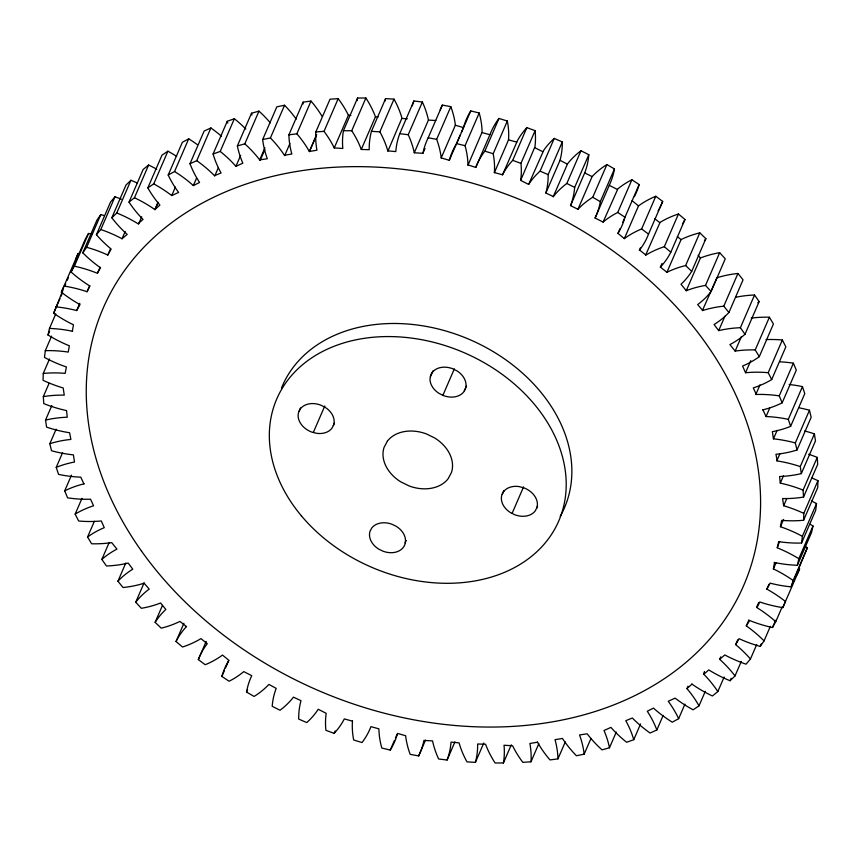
<?xml version="1.0" encoding="UTF-8"?>
<svg xmlns="http://www.w3.org/2000/svg" width="861" height="861" viewBox="0 0 861 861"><rect width="100%" height="100%" fill="white"/><g stroke="black" fill="none" stroke-linecap="round" stroke-linejoin="round"><path stroke-width="1.29" d="M508.517 140.031L508.668 137.351A107.7 81.903 23.4 0 0 507.333 121.014L498.982 118.452A109.659 83.388 23.4 0 0 490.06 134.359L475.767 167.443L467.953 164.86A107.7 81.903 23.4 0 0 465.048 145.692L479.2 112.985L470.752 110.918A109.659 83.388 23.4 0 0 463.455 127.589L455.351 125.232L455.092 123.123A107.7 81.903 23.4 0 0 450.82 106.646L442.35 105.085A109.659 83.388 23.4 0 0 440.229 109.842M467.943 165.29L482.106 132.153A107.7 81.903 23.4 0 0 479.2 112.985M49.54 358.919L43.254 373.448L43.05 380.325A109.659 83.388 23.4 0 0 62.207 387.665L63.165 387.945L64.263 395.156L62.326 395.124A107.7 81.903 23.4 0 0 43.319 396.63L43.76 403.605A109.659 83.388 23.4 0 0 66.545 410.579L67.244 417.219A107.7 81.903 23.4 0 0 45.525 420.103L46.591 427.131A109.659 83.388 23.4 0 0 69.601 432.749L70.903 439.422A107.7 81.903 23.4 0 0 49.83 443.716L51.531 450.766A109.659 83.388 23.4 0 0 71.345 454.64L73.4 454.856L74.498 462.034L73.486 462.228A107.7 81.903 23.4 0 0 56.234 467.351L58.548 474.379A109.659 83.388 23.4 0 0 78.362 477.048L80.794 477.155L83.915 483.871M774.276 562.427L777.591 563.094A107.7 81.903 23.4 0 0 797.372 565.268L798.836 558.703A109.659 83.388 23.4 0 0 777.505 547.919L778.602 541.612A107.7 81.903 23.4 0 0 801.548 543.033L802.377 536.295A109.659 83.388 23.4 0 0 780.432 526.728L781.691 520.335L784.22 520.539A107.7 81.903 23.4 0 0 803.593 520.259L803.797 513.382L817.95 480.675A109.659 83.388 23.4 0 0 811.675 477.92M817.95 480.675L817.746 487.552L803.593 520.259M352.483 720.969L352.332 723.649A107.7 81.903 23.4 0 0 353.667 739.986L362.018 742.548A109.659 83.388 23.4 0 0 370.94 726.641L378.894 728.847A107.7 81.903 23.4 0 0 381.8 748.015L390.248 750.082A109.659 83.388 23.4 0 0 397.545 733.411L405.649 735.768L405.908 737.877A107.7 81.903 23.4 0 0 410.18 754.354L418.65 755.915L425.474 740.169M51.595 336.145L45.299 350.675L44.471 357.412A109.659 83.388 23.4 0 0 66.415 366.98L65.156 373.373L62.627 373.168A107.7 81.903 23.4 0 0 43.254 373.448M811.46 500.984A109.659 83.388 23.4 0 1 816.529 503.588L815.701 510.325L801.548 543.033M634.385 196.663A107.7 81.903 23.4 0 0 639.131 184.545L631.888 179.755L617.735 212.452A109.659 83.388 23.4 0 0 603.712 221.568L603.098 222.084L595.08 218.027L609.9 183.91A107.7 81.903 23.4 0 0 614.463 168.939L606.908 164.559L592.755 197.255A109.659 83.388 23.4 0 0 577.946 209.277L570.542 205.618L584.813 172.62A107.7 81.903 23.4 0 0 588.806 154.711L580.981 150.75L566.829 183.458A109.659 83.388 23.4 0 0 553.375 196.566L545.863 193.015L560.016 160.307A107.7 81.903 23.4 0 0 562.298 141.936L554.247 138.417L540.095 171.124A109.659 83.388 23.4 0 0 529.537 183.059L528.632 184.426L520.647 180.39L520.776 179.518A107.7 81.903 23.4 0 0 520.937 163.386L535.09 130.689L526.867 127.632A109.659 83.388 23.4 0 0 517.59 140.386L502.533 174.805L494.375 172.555M520.647 180.39L534.939 146.811A107.7 81.903 23.4 0 0 535.09 130.689M72.356 331.237L73.454 324.769L71.172 323.661A109.659 83.388 23.4 0 1 53.651 313.221L63.068 289.909M691.803 684L694.59 685.916A107.7 81.903 23.4 0 0 712.391 695.968L717.837 691.566A109.659 83.388 23.4 0 0 703.824 674.271L708.754 669.912A107.7 81.903 23.4 0 0 730.074 680.728L735.014 675.928A109.659 83.388 23.4 0 0 719.667 659.311L724.801 654.952L727.136 656.179A107.7 81.903 23.4 0 0 746.035 664.175L750.448 658.999A109.659 83.388 23.4 0 0 736.435 645.266L735.681 644.641L739.039 638.658L740.901 639.508A107.7 81.903 23.4 0 0 760.198 646.407L764.062 640.896A109.659 83.388 23.4 0 0 746.304 625.893L749.694 620.523A107.7 81.903 23.4 0 0 772.478 627.529L775.761 621.696A109.659 83.388 23.4 0 0 756.948 607.64L759.789 601.99A107.7 81.903 23.4 0 0 782.8 607.629L785.49 601.527A109.659 83.388 23.4 0 0 768.701 590.162L766.85 589.118L770.186 583.166L771.284 583.446A107.7 81.903 23.4 0 0 791.119 586.836L793.196 580.486A109.659 83.388 23.4 0 0 775.675 570.047L773.393 568.927L774.491 562.47M316.676 134.542L309.336 151.493L316.956 150.212L316.6 148.167A109.659 83.388 23.4 0 1 315.858 131.905L330.011 99.198L338.179 98.671L324.027 131.367A107.7 81.903 23.4 0 1 333.81 147.037L334.24 147.931L342.829 148.458L342.678 146.747A109.659 83.388 23.4 0 1 343.431 130.732L357.584 98.025L365.893 98.014L351.74 130.721A107.7 81.903 23.4 0 1 361.286 149.459L369.208 149.706A109.659 83.388 23.4 0 1 371.446 131.324L385.599 98.617L394.015 99.133L379.862 131.841A107.7 81.903 23.4 0 1 387.794 150.847L395.802 151.59A109.659 83.388 23.4 0 1 399.752 133.681L413.904 100.974L422.374 102.018L408.222 134.725A107.7 81.903 23.4 0 1 413.926 151.138L414.281 152.774L422.902 153.301L423.052 152.537A109.659 83.388 23.4 0 1 428.197 137.782L442.35 105.085M45.299 350.675A107.7 81.903 23.4 0 1 68.245 352.084L69.343 345.788A109.659 83.388 23.4 0 1 48.012 335.004L49.475 328.439L55.761 313.899M810.072 524.241A109.659 83.388 23.4 0 1 812.988 525.996L811.525 532.561L797.372 565.268M805.498 546.509A109.659 83.388 23.4 0 1 807.349 547.779L791.119 586.836M475.767 167.443L475.907 167.066A109.659 83.388 23.4 0 1 484.829 151.149L498.982 118.452M570.542 205.618L570.66 205.316A107.7 81.903 23.4 0 0 574.653 187.418L588.806 154.711M55.728 306.86A107.7 81.903 23.4 0 1 75.564 310.261L76.661 310.541L79.998 304.59L78.147 303.546A109.659 83.388 23.4 0 1 61.357 292.18L78.2 253.371L75.51 259.473M64.64 286.272L65.694 283.85M67.266 280.212L68.31 277.791M61.357 292.18L64.048 286.067A107.7 81.903 23.4 0 1 87.058 291.718L89.899 286.056A109.659 83.388 23.4 0 1 71.086 272.011L85.239 239.304L88.522 233.471A107.7 81.903 23.4 0 1 91.826 234.224M53.651 313.221L59.936 298.681M60.991 296.259L62.562 292.632M71.086 272.011L74.369 266.178L88.522 233.471M74.369 266.178A107.7 81.903 23.4 0 1 97.153 273.185L100.543 267.803A109.659 83.388 23.4 0 1 82.785 252.811L96.938 220.104L100.802 214.593A107.7 81.903 23.4 0 1 104.073 215.541M48.012 335.004L49.583 331.367M82.785 252.811L86.649 247.301L100.802 214.593M86.649 247.301A107.7 81.903 23.4 0 1 105.946 254.199L107.808 255.039L111.166 249.066L110.412 248.442A109.659 83.388 23.4 0 1 96.4 234.709L110.552 202.001L114.965 196.825A107.7 81.903 23.4 0 1 121.39 199.182M96.4 234.709L100.812 229.532L114.965 196.825M100.812 229.532A107.7 81.903 23.4 0 1 119.711 237.528L122.047 238.755L127.18 234.396A109.659 83.388 23.4 0 1 111.833 217.779L125.986 185.072L130.926 180.272A107.7 81.903 23.4 0 1 137.211 182.995M111.833 217.779L116.773 212.979L130.926 180.272M76.661 310.541L79.804 303.276M87.058 291.718L89.684 285.658M43.319 396.63L49.088 383.306M97.541 273.346L100.156 267.287M116.773 212.979A107.7 81.903 23.4 0 1 138.094 223.785L143.023 219.437A109.659 83.388 23.4 0 1 129.01 202.141L143.163 169.434L148.609 165.032A107.7 81.903 23.4 0 1 156.724 169.197M107.808 255.039L110.434 248.99M129.01 202.141L134.456 197.739L148.609 165.032M122.047 238.755L125.189 231.491M45.525 420.103L51.811 405.563M158.015 202.313L154.862 209.578L159.898 205.101L158.381 203.282A109.659 83.388 23.4 0 1 147.834 187.87L161.986 155.163L167.906 151.181A107.7 81.903 23.4 0 1 176.688 156.39M147.834 187.87L153.753 183.888L167.906 151.181M138.556 224.075L141.699 216.811M49.83 443.716L56.126 429.176M153.753 183.888A107.7 81.903 23.4 0 1 170.844 194.887L171.726 195.576L178.614 192.434L177.463 190.851A109.659 83.388 23.4 0 1 168.196 175.041L182.349 142.334L188.71 138.804A107.7 81.903 23.4 0 1 197.126 144.476M158.187 202.432L155.045 209.707L152.257 207.792A107.7 81.903 23.4 0 0 134.456 197.739M168.196 175.041L174.557 171.511L188.71 138.804M171.726 195.576L175.396 187.095M56.234 467.351L62.53 452.811M174.557 171.511A107.7 81.903 23.4 0 1 193.348 185.578L199.558 182.457A109.659 83.388 23.4 0 1 189.99 163.741L204.143 131.033L210.902 127.966A107.7 81.903 23.4 0 1 221.438 136.221M189.99 163.741L196.749 160.673L210.902 127.966M193.348 185.578L196.491 178.313M186.439 626.593L179.927 621.416L178.001 622.342A109.659 83.388 23.4 0 1 161.211 628.164L155.131 622.342A107.7 81.903 23.4 0 1 165.183 610.072L165.839 609.459L160.598 602.991L158.887 603.647A109.659 83.388 23.4 0 1 141.344 608.307L135.726 602.205A107.7 81.903 23.4 0 1 149.201 589.107L144.11 583.209A109.659 83.388 23.4 0 1 123.058 587.536L117.935 581.197A107.7 81.903 23.4 0 1 132.777 569.186L128.171 563.072A109.659 83.388 23.4 0 1 106.463 565.989L101.846 559.424A107.7 81.903 23.4 0 1 115.449 549.91L116.956 549.114L111.693 542.613L110.789 542.753A109.659 83.388 23.4 0 1 91.621 543.775L87.564 537.038A107.7 81.903 23.4 0 1 102.201 528.557L104.267 527.675L101.307 520.959A109.659 83.388 23.4 0 1 78.652 521.013L75.155 514.146A107.7 81.903 23.4 0 1 93.569 505.784L90.534 499.219A109.659 83.388 23.4 0 1 67.599 497.841L64.693 490.867L71.506 475.121M196.749 160.673A107.7 81.903 23.4 0 1 214.486 175.687L221.062 173.007A109.659 83.388 23.4 0 1 213.087 154.011L227.239 121.304L234.364 118.721A107.7 81.903 23.4 0 1 245.815 129.042M213.087 154.011L220.212 151.428L234.364 118.721M214.755 175.967L218.425 167.486M75.155 514.146L81.967 498.39M220.212 151.428A107.7 81.903 23.4 0 1 234.644 164.892L235.925 166.324L242.845 163.17L242.49 162.385A109.659 83.388 23.4 0 1 237.367 145.929L251.52 113.221L258.967 111.134A107.7 81.903 23.4 0 1 270.311 122.811M237.367 145.929L244.815 143.841L258.967 111.134M235.925 166.324L240.639 155.421M87.564 537.038L94.376 521.292M244.815 143.841A107.7 81.903 23.4 0 1 258.192 157.972L259.688 159.898L267.33 158.747A109.659 83.388 23.4 0 1 262.68 139.525L276.833 106.818L284.56 105.246A107.7 81.903 23.4 0 1 296.206 119.119M259.688 159.898L264.93 147.791M260.13 160.48L264.854 149.577M262.68 139.525L270.408 137.954L284.56 105.246M101.846 559.424L109.186 542.473M270.408 137.954A107.7 81.903 23.4 0 1 284.399 155.26L291.836 154.011A109.659 83.388 23.4 0 1 288.898 134.843L303.05 102.136L311.015 101.081A107.7 81.903 23.4 0 1 322.057 116.321M284.657 155.669L289.899 143.561M288.898 134.843L296.862 133.789L311.015 101.081M117.935 581.197L125.792 563.019M316.245 135.92L309.433 151.665L307.904 149.028A107.7 81.903 23.4 0 0 296.862 133.789M135.726 602.205L144.11 582.822M334.24 147.931L348.393 115.234L347.962 114.33A107.7 81.903 23.4 0 0 338.179 98.671M155.131 622.342L162.471 605.391M361.286 149.459L375.439 116.752A107.7 81.903 23.4 0 0 365.893 98.014M387.891 151.181L401.947 118.14A107.7 81.903 23.4 0 0 394.015 99.133M352.472 721.152L344.314 718.903L343.41 720.614A109.659 83.388 23.4 0 1 334.133 733.368L325.91 730.311A107.7 81.903 23.4 0 1 326.061 714.189L326.201 713.317L318.215 709.281L317.311 710.648A109.659 83.388 23.4 0 1 306.753 722.583L298.702 719.064A107.7 81.903 23.4 0 1 300.984 700.693L293.472 697.141A109.659 83.388 23.4 0 1 280.019 710.25L272.194 706.289A107.7 81.903 23.4 0 1 276.187 688.38L268.901 684.42A109.659 83.388 23.4 0 1 254.092 696.441L246.537 692.061A107.7 81.903 23.4 0 1 251.1 677.09L251.767 675.681L243.749 671.623L243.136 672.14A109.659 83.388 23.4 0 1 229.112 681.245L221.869 676.455A107.7 81.903 23.4 0 1 227.853 662.044L228.897 660.322L222.504 655.081A109.659 83.388 23.4 0 1 205.209 664.735L198.321 659.58A107.7 81.903 23.4 0 1 207.275 643.684L200.936 638.625A109.659 83.388 23.4 0 1 182.532 647.009L176.031 641.51L183.899 623.332M298.95 411.547L300.511 407.931M414.281 152.774L428.434 120.077L428.078 118.431A107.7 81.903 23.4 0 0 422.374 102.018M198.321 659.58L206.177 641.413M422.902 153.301L425 148.458M470.752 110.918L456.599 143.626A109.659 83.388 23.4 0 0 449.302 160.297L441.198 157.929L440.94 155.83A107.7 81.903 23.4 0 0 436.667 139.342L450.82 106.646M313.318 432.48L324.791 405.972M441.198 157.929L455.351 125.232M221.869 676.455L224.484 670.407M225.528 667.985L228.682 660.71M333.336 425.56L334.38 423.149M449.302 160.297L460.301 134.854M461.356 132.433L462.927 128.795M246.537 692.061L247.581 689.639M516.686 142.097L508.528 139.848L494.365 172.727L494.515 170.058A107.7 81.903 23.4 0 0 493.181 153.721L507.333 121.014M502.533 174.805L503.437 173.093A109.659 83.388 23.4 0 1 512.715 160.34L526.867 127.632M430.36 376.924L432.965 370.908M528.632 184.426L543.689 150.352A109.659 83.388 23.4 0 1 554.247 138.417M442.898 395.307L454.371 368.799M545.863 193.015A107.7 81.903 23.4 0 0 548.145 174.643L562.298 141.936M464.348 390.776L466.436 385.954M553.182 196.835L567.528 163.859A109.659 83.388 23.4 0 1 580.981 150.75M405.165 542.936L406.209 540.525M334.133 733.368L335.187 730.946M577.946 209.277L592.099 176.58A109.659 83.388 23.4 0 1 606.908 164.559M595.08 218.027L595.747 216.617A107.7 81.903 23.4 0 0 600.311 201.646L614.463 168.939M603.098 222.084L617.864 188.86A109.659 83.388 23.4 0 1 631.888 179.755M390.248 750.082L394.435 740.395M395.49 737.974L397.061 734.336M502.189 494.311L503.75 490.695M660.29 267.244L662.066 265.263A107.7 81.903 23.4 0 0 670.816 252.198L684.969 219.49L678.468 213.991L664.315 246.698A109.659 83.388 23.4 0 0 645.911 255.082L639.572 250.024A107.7 81.903 23.4 0 0 648.527 234.127L662.679 201.42L655.791 196.265L641.639 228.961A109.659 83.388 23.4 0 0 624.343 238.615L617.95 233.385L620.049 228.542M622.675 222.482L624.247 218.845M617.95 233.385L618.984 231.663A107.7 81.903 23.4 0 0 624.978 217.241L639.131 184.545M624.343 238.615L638.496 205.919A109.659 83.388 23.4 0 1 655.791 196.265M512.091 513.414L523.553 486.906M639.303 250.347L640.358 247.925M645.546 255.308L660.064 222.375A109.659 83.388 23.4 0 1 678.468 213.991M536.575 508.324L537.619 505.913M418.65 755.915A109.659 83.388 23.4 0 0 423.795 741.16L423.946 740.406L432.566 740.923L432.922 742.569A107.7 81.903 23.4 0 0 438.626 758.982L447.096 760.026L454.952 741.859M661.98 263.477L660.409 267.114L666.92 272.291L668.846 271.366A109.659 83.388 23.4 0 1 685.636 265.543L699.789 232.836L705.869 238.658L691.717 271.366A107.7 81.903 23.4 0 1 681.664 283.635L681.008 284.248L686.249 290.717L687.961 290.06A109.659 83.388 23.4 0 1 705.503 285.4L719.656 252.693L725.274 258.795L711.121 291.502A107.7 81.903 23.4 0 1 697.647 304.59L702.737 310.498A109.659 83.388 23.4 0 1 723.789 306.172L737.942 273.464L743.065 279.803L728.912 312.511A107.7 81.903 23.4 0 1 714.07 324.511L718.677 330.635A109.659 83.388 23.4 0 1 740.385 327.718L754.537 295.011A109.659 83.388 23.4 0 0 735.821 297.26M666.92 272.291L681.073 239.584L682.999 238.658A109.659 83.388 23.4 0 1 699.789 232.836M447.096 760.026A109.659 83.388 23.4 0 0 451.046 742.117L459.053 742.86A107.7 81.903 23.4 0 0 466.985 761.867L475.401 762.383L483.785 743M686.249 290.717L700.402 258.009L702.113 257.353A109.659 83.388 23.4 0 1 719.656 252.693M475.401 762.383A109.659 83.388 23.4 0 0 477.64 744.001L485.561 744.248A107.7 81.903 23.4 0 0 495.107 762.986L503.416 762.975L511.283 744.808M702.372 310.617L716.89 277.791A109.659 83.388 23.4 0 1 737.942 273.464M503.416 762.975A109.659 83.388 23.4 0 0 504.169 746.95L504.019 745.249L512.607 745.766L513.038 746.67A107.7 81.903 23.4 0 0 522.821 762.329L530.989 761.802L538.846 743.624M718.677 330.635L724.973 316.095M537.415 742.031L538.943 744.679A107.7 81.903 23.4 0 0 549.985 759.919L557.95 758.864L565.29 741.902M754.537 295.011L759.154 301.576L745.002 334.272A107.7 81.903 23.4 0 1 731.398 343.797L729.891 344.583L735.154 351.094L741.45 336.554M762.749 409.879L765.677 409.115A107.7 81.903 23.4 0 0 782.154 402.84L779.248 395.866A109.659 83.388 23.4 0 0 756.313 394.478L753.278 387.924A107.7 81.903 23.4 0 0 771.693 379.561L768.195 372.695A109.659 83.388 23.4 0 0 745.54 372.748L742.58 366.033L744.647 365.15A107.7 81.903 23.4 0 0 759.284 356.669L755.226 349.932L769.379 317.225A109.659 83.388 23.4 0 0 751.255 318.107M745.54 372.748L750.781 360.63M557.95 758.864A109.659 83.388 23.4 0 0 555.011 739.696L562.448 738.447A107.7 81.903 23.4 0 0 576.439 755.754L584.167 754.182L590.98 738.426M759.284 356.669L773.436 323.962L769.379 317.225M755.818 394.499L760.005 384.813M768.195 372.695L782.348 339.987A109.659 83.388 23.4 0 0 766.053 339.6M584.167 754.182A109.659 83.388 23.4 0 0 579.518 734.96L587.159 733.809L588.655 735.724A107.7 81.903 23.4 0 0 602.033 749.866L609.48 747.778L616.293 732.033M771.693 379.561L785.845 346.854L782.348 339.987M803.797 513.382A109.659 83.388 23.4 0 0 784.64 506.042L783.682 505.762L782.584 498.551L784.522 498.584A107.7 81.903 23.4 0 0 803.528 497.066L803.087 490.103A109.659 83.388 23.4 0 0 780.303 483.129L779.603 476.488A107.7 81.903 23.4 0 0 801.322 473.604L800.256 466.576A109.659 83.388 23.4 0 0 777.246 460.958L775.944 454.285A107.7 81.903 23.4 0 0 797.017 449.991L795.316 442.941A109.659 83.388 23.4 0 0 775.503 439.067L773.447 438.841L772.349 431.673L773.361 431.479A107.7 81.903 23.4 0 0 790.613 426.356L788.299 419.329A109.659 83.388 23.4 0 0 768.486 416.659L766.053 416.552L769.723 408.071M779.248 395.866L793.401 363.159A109.659 83.388 23.4 0 0 780.206 361.857M609.48 747.778A109.659 83.388 23.4 0 0 604.357 731.323L604.002 730.526L610.923 727.373L612.203 728.815A107.7 81.903 23.4 0 0 626.636 742.279L633.761 739.696L640.573 723.94M782.154 402.84L796.307 370.133L793.401 363.159M773.447 438.841L777.117 430.36M788.299 419.329L802.452 386.621A109.659 83.388 23.4 0 0 789.225 384.501M633.761 739.696A109.659 83.388 23.4 0 0 625.786 720.7L632.361 718.02A107.7 81.903 23.4 0 0 650.098 733.034L656.857 729.967L663.142 715.437M790.613 426.356L804.766 393.649L802.452 386.621M776.816 460.893L779.958 453.629M656.857 729.967A109.659 83.388 23.4 0 0 647.289 711.24L653.499 708.119A107.7 81.903 23.4 0 0 672.29 722.196L678.651 718.666A109.659 83.388 23.4 0 0 669.384 702.856L668.233 701.274L675.121 698.131L676.003 698.809A107.7 81.903 23.4 0 0 693.094 709.819L699.014 705.837A109.659 83.388 23.4 0 0 688.466 690.425L686.949 688.606L687.993 686.185M795.316 442.941L809.469 410.234A109.659 83.388 23.4 0 0 799.578 407.92M780.303 483.129L783.456 475.853M678.651 718.666L684.936 704.126M797.017 449.991L811.17 417.284L809.469 410.234M703.469 673.915L704.513 671.494M800.256 466.576L814.409 433.869A109.659 83.388 23.4 0 0 804.615 430.974M783.682 505.762L786.825 498.487M699.014 705.837L705.299 691.308M719.667 659.311L720.722 656.878M801.322 473.604L815.475 440.897L814.409 433.869M780.432 526.728L783.585 519.463M777.009 547.725L779.635 541.666M735.681 644.641L737.78 639.798M803.087 490.103L817.24 457.395A109.659 83.388 23.4 0 0 808.673 454.274M717.837 691.566L724.133 677.026M746.304 625.893L748.93 619.845M803.528 497.066L817.681 464.37L817.24 457.395M756.571 607.414L758.67 602.571M773.393 568.927L776.009 562.879M766.85 589.118L768.948 584.275M730.074 680.728L731.118 678.307M735.014 675.928L741.31 661.388M802.377 536.295L816.529 503.588M750.448 658.999L756.744 644.469M760.198 646.407L761.242 643.985M798.836 558.703L812.988 525.996M764.062 640.896L770.347 626.356M772.478 627.529L775.621 620.254M793.196 580.486L807.349 547.779M775.761 621.696L782.046 607.156M782.8 607.629L799.643 568.82L796.952 574.933M186.557 626.464L184.781 628.444A107.7 81.903 23.4 0 0 176.031 641.51M686.949 688.606L691.986 684.129M84.098 483.828L81.171 484.582A107.7 81.903 23.4 0 0 64.693 490.867M537.512 742.204L529.892 743.495L530.247 745.529A109.659 83.388 23.4 0 1 530.989 761.802M735.154 351.094L736.058 350.954A109.659 83.388 23.4 0 1 755.226 349.932M315.858 131.905L324.027 131.367M343.431 130.732L351.74 130.721M402.044 118.474L407.318 118.743M348.393 115.234L350.847 115.374M428.434 120.077L435.827 120.518M371.446 131.324L379.862 131.841M375.439 116.752L378.076 116.945M399.752 133.681L408.222 134.725M428.197 137.782L436.667 139.342M72.572 331.281L69.257 330.613A107.7 81.903 23.4 0 0 49.475 328.439M456.599 143.626L465.048 145.692M482.106 132.583L489.92 134.736M484.829 151.149L493.181 153.721M512.715 160.34L520.937 163.386M540.095 171.124L548.145 174.643M584.694 172.91L592.099 176.58M534.799 147.683L542.785 151.719M609.233 185.319L617.251 189.377M566.829 183.458L574.653 187.418M560.016 160.307L567.334 164.128M592.755 197.255L600.311 201.646M617.735 212.452L624.978 217.241M641.639 228.961L648.527 234.127M654.5 218.468L659.698 222.601M677.349 236.624L681.073 239.584M632.103 200.678L638.496 205.919M664.315 246.698L670.816 252.198M685.636 265.543L691.717 271.366M705.503 285.4L711.121 291.502M698.153 255.243L700.402 258.009M723.789 306.172L728.912 312.511M740.385 327.718L745.002 334.272M762.932 409.825L766.053 416.552M759.154 301.576A107.7 81.903 23.4 0 1 757.777 302.749M684.969 219.49A107.7 81.903 23.4 0 1 682.429 224.064M662.679 201.42A107.7 81.903 23.4 0 1 658.148 210.805M357.197 100.64A109.659 83.388 23.4 0 1 357.584 98.025M227.799 123.145A109.659 83.388 23.4 0 1 227.239 121.304M251.907 115.062A109.659 83.388 23.4 0 1 251.52 113.221M303.115 103.944A109.659 83.388 23.4 0 1 303.05 102.136M384.975 101.157A109.659 83.388 23.4 0 1 385.599 98.617M412.268 105.925A109.659 83.388 23.4 0 1 413.904 100.974M705.869 238.658A107.7 81.903 23.4 0 1 704.427 240.843M281.504 388.01A153.645 116.838 23.4 0 1 474.142 341.559A153.645 116.838 23.4 0 1 560.167 516.428M405.531 540.504L404.982 544.217A18.651 14.185 23.4 0 1 383.08 551.234L378.711 549.103A18.651 14.185 23.4 0 1 370.036 531.248L371.78 527.976A18.651 14.185 23.4 0 1 391.938 524.231L396.308 526.362A18.651 14.185 23.4 0 1 405.531 540.504M430.543 375.654L429.994 379.367A18.651 14.185 23.4 0 0 439.218 393.499L443.587 395.64A18.651 14.185 23.4 0 0 463.745 391.895L465.489 388.623A18.651 14.185 23.4 0 0 456.814 370.768L452.445 368.637A18.651 14.185 23.4 0 0 430.543 375.654M300.414 408.792L298.67 412.075A18.651 14.185 23.4 0 0 311.714 432.061L316.385 433.277A18.651 14.185 23.4 0 0 331.872 428.315L333.616 425.033A18.651 14.185 23.4 0 0 324.941 407.188L320.572 405.047A18.651 14.185 23.4 0 0 300.414 408.792M387.407 441.112L384.049 447.429A36.001 27.369 23.4 0 0 400.785 481.869L409.223 485.991A36.001 27.369 23.4 0 0 448.118 478.759L451.476 472.441A36.001 27.369 23.4 0 0 434.74 438.001L426.303 433.879A36.001 27.369 23.4 0 0 387.407 441.112M503.653 491.556L501.909 494.838A18.651 14.185 23.4 0 0 510.584 512.682L514.953 514.824A18.651 14.185 23.4 0 0 535.111 511.079L536.855 507.796A18.651 14.185 23.4 0 0 523.811 487.81L519.14 486.594A18.651 14.185 23.4 0 0 503.653 491.556M141.473 551.04A348.985 265.371 23.4 0 0 724.532 620.028A348.985 265.371 23.4 0 0 404.261 169.477A348.985 265.371 23.4 0 0 141.473 551.04M301.415 515.868A153.645 116.838 23.4 0 0 555.775 527.201A153.645 116.838 23.4 0 0 396.103 336.737A153.645 116.838 23.4 0 0 301.415 515.868"/></g></svg>
